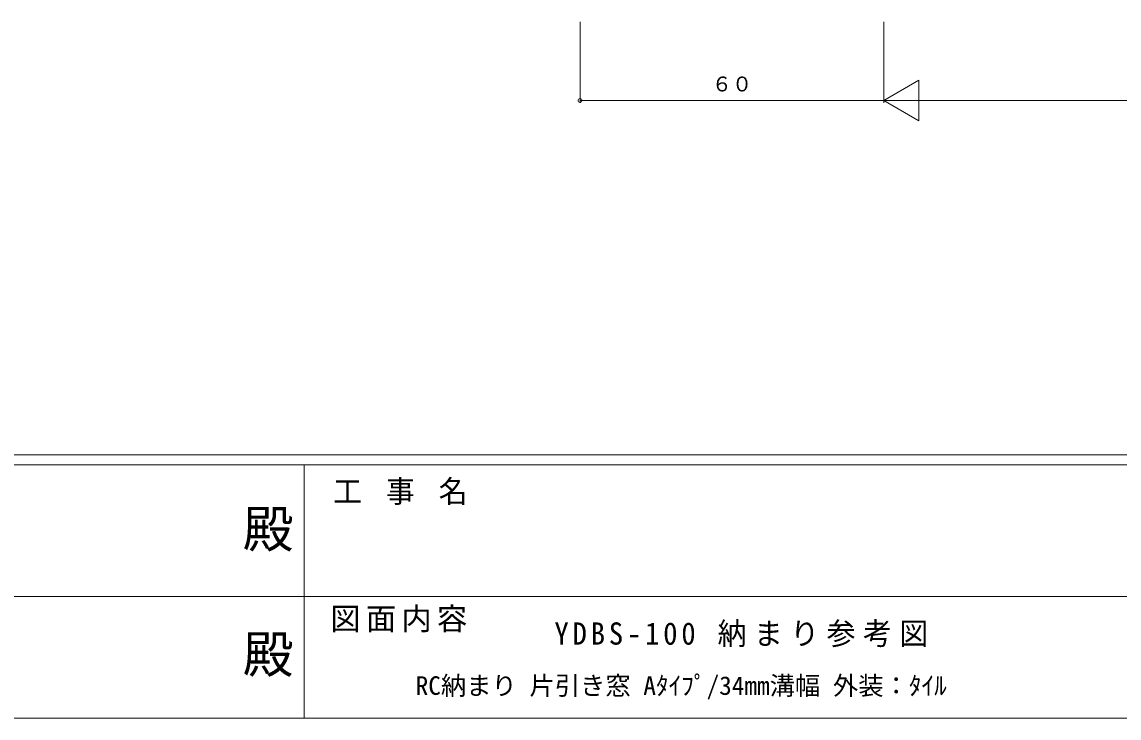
# Model space of a CAD drawing. Units: millimetres, scale not verified. Extents: x -594 to 539, y -420 to 386.
# Drawn here: x -95.8 to 121, y -420 to -282.5 of the extents above; entities that cross this region are included whole.
import ezdxf
from ezdxf.enums import TextEntityAlignment as Align

# ---------------------------------------------------------------- set-up
doc = ezdxf.new("R2010")
doc.units = ezdxf.units.MM
doc.header["$LTSCALE"] = 2
doc.layers.add('0-1_YKK_ZWAK', color=7, linetype='Continuous', lineweight=9)
doc.layers.add('0-7_YKK_D', color=6, linetype='Continuous', lineweight=9)
doc.layers.add('0-2_USER1', color=7, linetype='Continuous')
doc.styles.add('ＭＳ ゴシック', font='')
doc.styles.get('ＭＳ ゴシック').set_extended_font_data('MS Gothic')

msp = doc.modelspace()

# ---------------------------------------------------------------- linework, layer by layer
at = {"layer": '0-1_YKK_ZWAK'}
for p, q in [((510, -368), (-590, -368)), ((456, -370), (-590, -370)), ((-40, -370), (-40, -420)), ((-222, -395.999), (-38, -395.999)), ((-38, -395.999), (146, -395.999)), ((-590, -420), (456, -420))]:
    msp.add_line(p, q, dxfattribs=at)
at = {"layer": '0-7_YKK_D'}
for p, q in [((14.503, -282.5), (14.503, -298.5)), ((74.503, -282.499), (74.503, -298.5)), ((74.503, -298), (81.432, -294)), ((81.432, -302), (81.432, -294)), ((14.503, -298), (74.503, -298)), ((74.503, -298), (81.432, -302)), ((272.503, -298), (74.503, -298))]:
    msp.add_line(p, q, dxfattribs=at)
for start, end in [(0, 180), (180, 0)]:
    msp.add_arc((14.503, -298), 0.375, start, end, dxfattribs=at)

# ---------------------------------------------------------------- texts
at = {"layer": '0-1_YKK_ZWAK', "color": 3, "style": 'ＭＳ ゴシック'}
for p in [(-52.117, -388.509), (-52.117, -413.254)]:
    msp.add_text('殿', height=7.331, dxfattribs=at).set_placement(p, align=Align.BOTTOM_LEFT)
at = {"layer": '0-1_YKK_ZWAK', "char_height": 4.399, "attachment_point": 7, "style": 'ＭＳ ゴシック'}
for s, insert in [('\\T1.22;\\W0.95;工\\~事\\~名', (-34.268, -377.904)), ('\\T1.17;図面内容', (-34.832, -403.069))]:
    msp.add_mtext(s, dxfattribs=dict(at, insert=insert))
at = {"layer": '0-2_USER1', "color": 4, "style": 'ＭＳ ゴシック'}
msp.add_text('RC納まり 片引き窓 Aﾀｲﾌﾟ/34mm溝幅 外装：ﾀｲﾙ ', height=3.666, dxfattribs=at).set_placement((-17.967, -416.521), align=Align.BOTTOM_LEFT)
at = {"layer": '0-2_USER1', "insert": (9.443, -406.021), "char_height": 4.399, "attachment_point": 7, "style": 'ＭＳ ゴシック'}
msp.add_mtext('\\T1.26;\\W0.95;YDBS-100\\~納まり参考図', dxfattribs=at)
at = {"layer": '0-7_YKK_D', "color": 4, "style": 'ＭＳ ゴシック'}
msp.add_text('６０', height=2.933, dxfattribs=at).set_placement((40.522, -297.1), align=Align.BOTTOM_LEFT)

doc.saveas('drawing.dxf')
